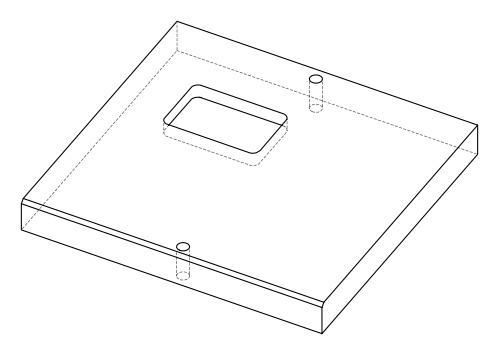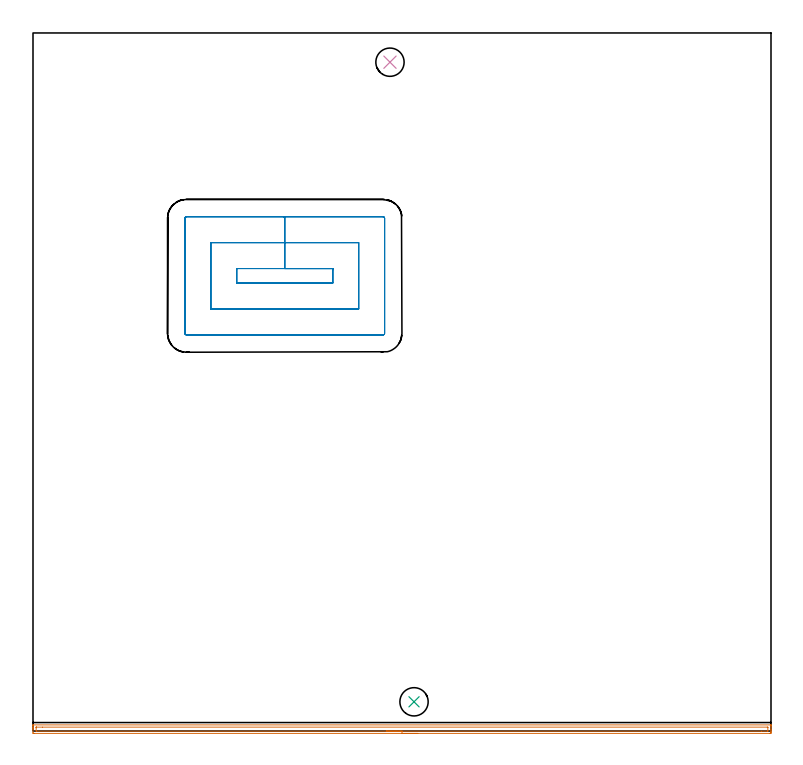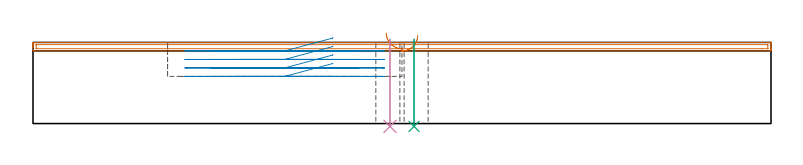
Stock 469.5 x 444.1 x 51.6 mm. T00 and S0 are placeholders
(PLAN: 4 operations, 2 tool changes, 15.5 min)
(1 AREA_MILL | FG_CHAMFER_SURFACE | UGT0205_001 | 7.7 min | 6845 mm3)
(2 MILL_RECTANGULAR_POCKET | POCKET_RECTANGULAR_STRAIGHT | UGT0201_105 | Follow Part, ap 5.5, ae 75% | 7.34 min | 310433 mm3)
(3 INDEXABLE_INSERT_DRILL_THROUGH_HOLE_FROM_SOLID | STEP1HOLE | NXT0302_007 | 0.22 min | 13090 mm3)
(4 INDEXABLE_INSERT_DRILL_THROUGH_HOLE_FROM_SOLID_1 | STEP1HOLE_1 | NXT0302_007 | 0.22 min | 13098 mm3)
(TOOL UGT0205_001 | Chamfer Mill 20 x 3 x 45 deg. | D20 FL50 Z2)
(TOOL UGT0201_105 | End Mill 22 mm | D22 FL25 Z2)
(TOOL NXT0302_007 | Index. Insert Drill 18mm [880-D1800L25-05] | D18 PA176 FL90 Z2)
(OP 1 AREA_MILL)
G17 G21 G94 G90
T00 M6
G54
G17 G0 G90 X244.75 Y-1.5 S1061 M3
G43 Z61.6 H0
Z56.2
G94 G1 X244.712 Z55.328 F250.
X244.598 Z54.463
X244.409 Z53.612
X244.147 Z52.78
X243.813 Z51.974
X243.41 Z51.2
X242.942 Z50.464
X242.41 Z49.772
X241.821 Z49.129
X241.178 Z48.54
X240.486 Z48.008
X239.75 Z47.54
X238.976 Z47.137
X238.17 Z46.803
X237.338 Z46.541
X236.487 Z46.352
X235.622 Z46.238
X234.75 Z46.2
X0.622
X0.133 Y-1.495 Z46.203
X0.009 Y-1.491 Z46.205
X0. Y-1.01 Z46.686
Y0.758 Z48.452
Y1.296 Z48.993
Y1.642 Z49.338
Y2.18 Z49.876
Y2.526 Z50.221
Y3.219 Z50.918
Y3.517 Z51.216
X0.008 Y3.882 Z51.573
X0.01 Y3.905 Z51.595
X0.171 Y3.9 Z51.6
X469.329
X469.49 Y3.905 Z51.595
X469.492 Y3.882 Z51.573
X469.5 Y3.517 Z51.216
Y3.219 Z50.918
Y2.526 Z50.221
Y1.296 Z48.993
Y0.758 Z48.452
Y0.143 Z47.838
Y-0.126 Z47.569
Y-0.741 Z46.955
X469.497 Y-1.01 Z46.686
X469.491 Y-1.491 Z46.205
X469.368 Y-1.495 Z46.203
X468.878 Y-1.5 Z46.2
X234.75
Y-0.086 Z47.614
X2.368 Y-0.085 Z47.615
X2.012 Y-0.079 Z47.621
X2.007 Y0.035 Z47.735
X2.001 Y0.278 Z47.978
Y2.045 Z49.745
X2.01 Y2.451 Z50.151
X2.018 Y2.48 Z50.18
X2.037 Y2.482 Z50.182
X2.089 Y2.485 Z50.185
X6.032 Y2.486 Z50.186
X467.132 Y2.485 Z50.185
X467.488 Y2.479 Z50.179
X467.493 Y2.365 Z50.065
X467.499 Y2.122 Z49.822
Y0.355 Z48.055
X467.49 Y-0.051 Z47.649
X467.482 Y-0.08 Z47.62
X467.463 Y-0.082 Z47.618
X467.411 Y-0.085 Z47.615
X463.461 Y-0.086 Z47.614
X234.75
X233.878 Z47.652
X233.014 Z47.766
X232.162 Z47.955
X231.33 Z48.217
X230.524 Z48.551
X229.75 Z48.954
X229.014 Z49.423
X228.322 Z49.954
X227.679 Z50.543
X227.09 Z51.186
X226.559 Z51.878
X226.09 Z52.614
X225.687 Z53.388
X225.353 Z54.194
X225.091 Z55.026
X224.902 Z55.878
X224.788 Z56.743
X224.75 Z57.614
G0 Z61.6
M5
M2
(OP 2 MILL_RECTANGULAR_POCKET)
G17 G21 G94 G90
T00 M6
G54
G17 G0 G90 X190.7 Y293.401 S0 M3
G43 Z61.6 H0
Z54.6
G94 G1 Y294.2 Z54.386 F250.
X160.15 Z46.2
X129.6 F500.
Y285.
X190.7
Y294.2
X160.15
Y310.7
X113.1
Y268.5
X207.2
Y310.7
X160.15
Y327.2
X97.6
G3 X96.6 Y326.2 R1.
G1 Y253.
G3 X97.6 Y252. R1.
G1 X222.7
G3 X223.7 Y253. R1.
G1 Y326.2
G3 X222.7 Y327.2 R1.
G1 X160.15
X159.15
G0 X190.7 Y293.401 Z49.2
G1 Y294.2 Z48.986 F250.
X160.15 Z40.8
X129.6 F500.
Y285.
X190.7
Y294.2
X160.15
Y310.7
X113.1
Y268.5
X207.2
Y310.7
X160.15
Y327.2
X97.6
G3 X96.6 Y326.2 R1.
G1 Y253.
G3 X97.6 Y252. R1.
G1 X222.7
G3 X223.7 Y253. R1.
G1 Y326.2
G3 X222.7 Y327.2 R1.
G1 X160.15
X159.15
G0 X190.7 Y293.401 Z43.8
G1 Y294.2 Z43.586 F250.
X160.15 Z35.4
X129.6 F500.
Y285.
X190.7
Y294.2
X160.15
Y310.7
X113.1
Y268.5
X207.2
Y310.7
X160.15
Y327.2
X97.6
G3 X96.6 Y326.2 R1.
G1 Y253.
G3 X97.6 Y252. R1.
G1 X222.7
G3 X223.7 Y253. R1.
G1 Y326.2
G3 X222.7 Y327.2 R1.
G1 X160.15
X159.15
G0 X190.7 Y293.401 Z38.4
G1 Y294.2 Z38.186 F250.
X160.15 Z30.
X129.6 F500.
Y285.
X190.7
Y294.2
X160.15
Y310.7
X113.1
Y268.5
X207.2
Y310.7
X160.15
Y327.2
X97.6
G3 X96.6 Y326.2 R1.
G1 Y253.
G3 X97.6 Y252. R1.
G1 X222.7
G3 X223.7 Y253. R1.
G1 Y326.2
G3 X222.7 Y327.2 R1.
G1 X160.15
X159.15
G0 Z61.6
M5
M2
(OP 3 INDEXABLE_INSERT_DRILL_THROUGH_HOLE_FROM_SOLID)
G17 G21 G94 G90
T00 M6
G54
G17 G0 G90 X242.4 Y18.6 S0 M3
G43 Z61.6 H1
G94 G81 G98 Z-1.814 F250. R53.6
G80
M5
M2
(OP 4 INDEXABLE_INSERT_DRILL_THROUGH_HOLE_FROM_SOLID_1)
G17 G21 G94 G90
T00 M6
G54
G17 G0 G90 X227.1 Y425.5 S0 M3
G43 Z61.6 H1
G94 G81 G98 Z-1.814 F250. R53.6
G80
M5
M2
